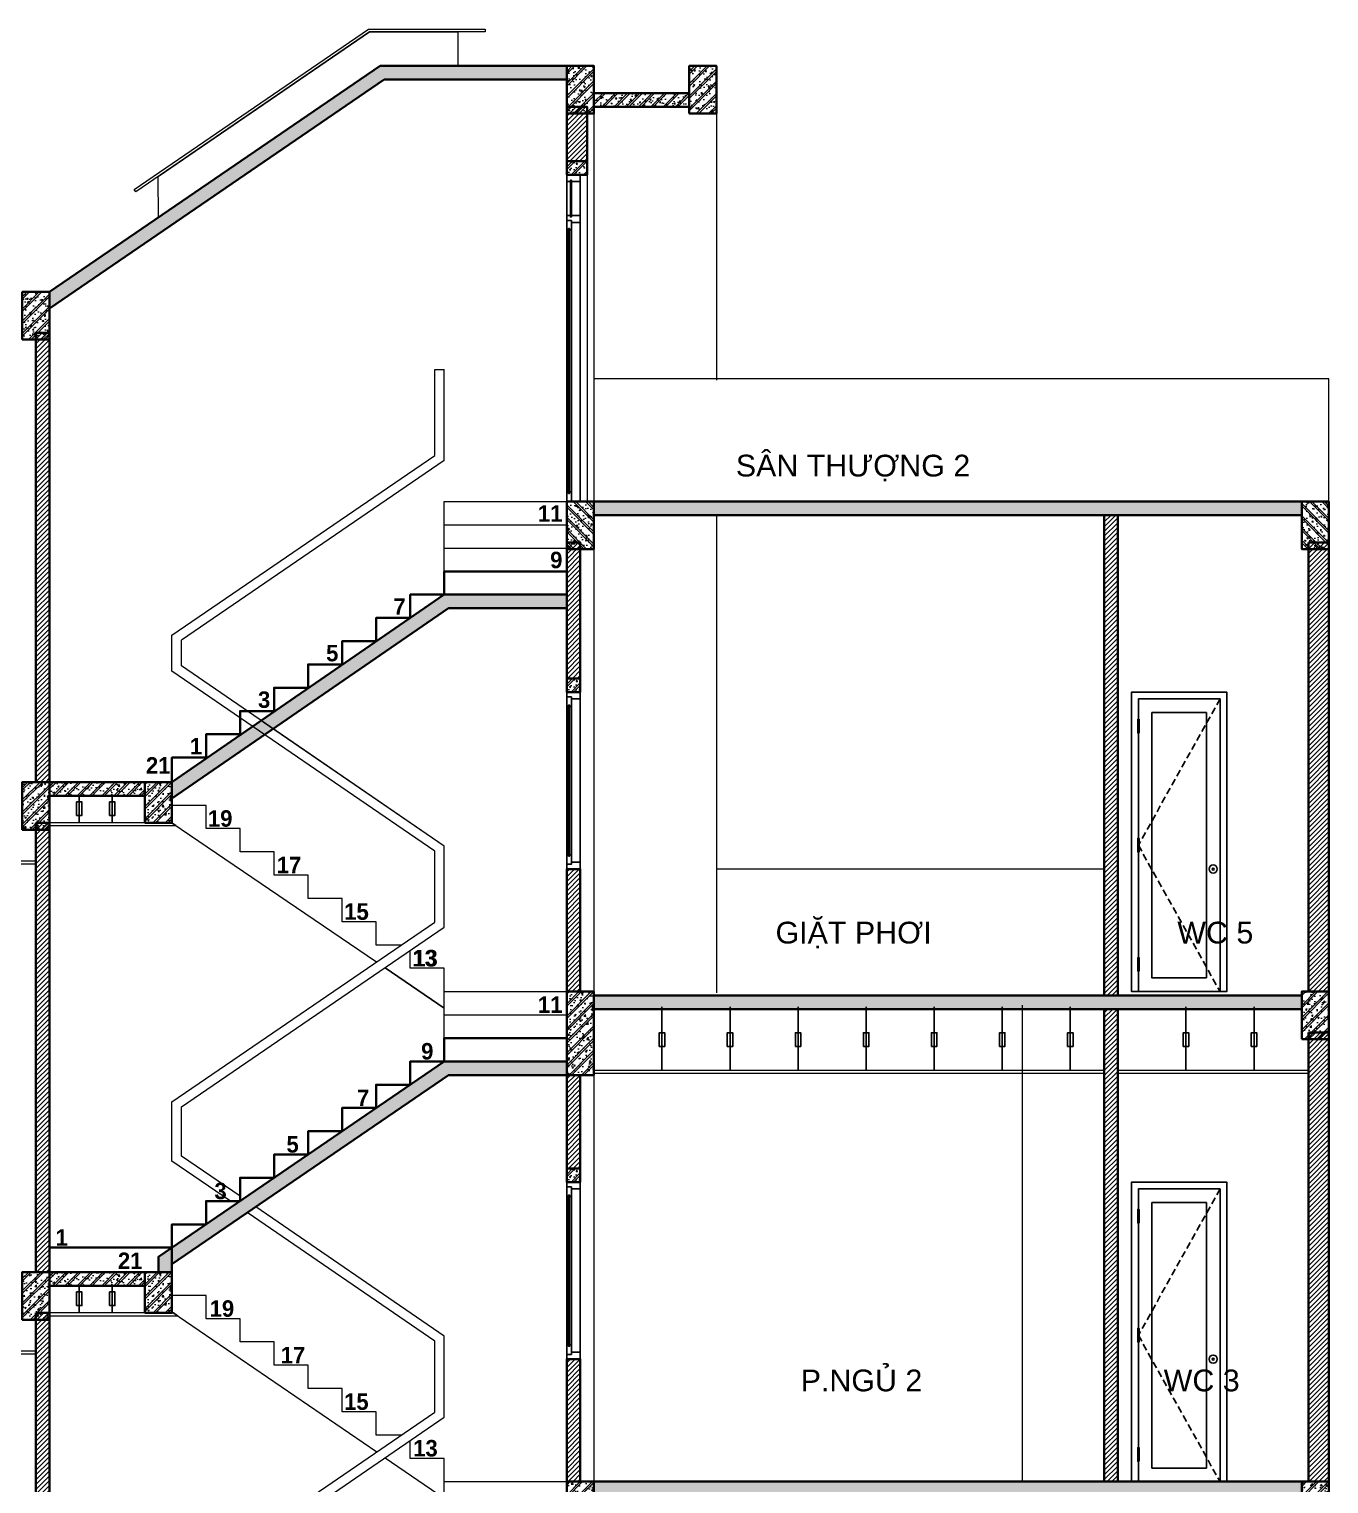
# Model space of a CAD drawing. Header units: inches. Extents: x 236662 to 497023, y -248575 to 81795.
# Drawn here: x 320266 to 329816, y -94107 to -83420 of the extents above; entities that cross this region are included whole.
import ezdxf

# ---------------------------------------------------------------- set-up
doc = ezdxf.new("R2010")
doc.units = ezdxf.units.IN
doc.header["$LTSCALE"] = 10
doc.header["$MEASUREMENT"] = 0
doc.linetypes.add('HIDDEN', pattern=[0.375, 0.25, -0.125])
for name, color, linetype in [('01. HP_TEXT', 9, 'Continuous'), ('04. HP_CUA', 153, 'Continuous'), ('07. HP_KY HIEU', 43, 'Continuous')]:
    doc.layers.add(name, color=color, linetype=linetype)
for name, color, linetype, lineweight in [('02. HP_BE TONG', 1, 'Continuous', 35), ('03. HP_TUONG', 2, 'Continuous', 35), ('06. HP_THAY 1', 134, 'Continuous', 15), ('06. HP_THAY 2', 147, 'Continuous', 13), ('09_HP_HATCH', 8, 'Continuous', 5), ('GHICHU', 7, 'Continuous', 9)]:
    doc.layers.add(name, color=color, linetype=linetype, lineweight=lineweight)
doc.styles.add('AVO', font='VNI-Avo-Bold.TTF')
doc.styles.add('TEXT (none)', font='Arial.ttf')
pattern_1 = [(45, (329815.53, -100451.71), (-17.67767, 17.67767), [])]
pattern_2 = [(50, (22897.05, 28907.555), (107.589027, -9.41282), [11.25, -123.75]), (355, (22897.05, 28907.55), (-20.8127, 112.82882), [9, -99]), (100.4514, (22906.02, 28906.77), (86.776407, 103.41593), [9.56103, -105.171317]), (46.1842, (22897.05, 28937.55), (160.08616, -24.82785), [16.875, -185.625]), (96.6356, (22910.39, 28935.49), (140.199406, 146.11768), [14.34154, -157.75695]), (351.1842, (22897.05, 28937.55), (140.19929, 146.11779), [13.5, -148.5]), (21, (22912.05, 28930.055), (89.536058, -60.392834), [11.25, -123.75]), (326, (22912.05, 28930.05), (36.4973, 108.772507), [9, -99]), (71.4514, (22919.51, 28925.02), (126.033394, 48.379575), [9.56103, -105.171317]), (37.5, (22897.05, 28907.555), (1.8239783, 49.934078), [0, -97.8, 0, -100.5, 0, -99.375]), (7.5, (22897.05, 28907.555), (39.460431, 59.161757), [0, -57.3, 0, -95.55, 0, -37.875]), (327.5, (22863.6, 28907.555), (80.0733654, -3.383231), [0, -37.5, 0, -117, 0, -155.25]), (317.5, (22848.6, 28907.555), (87.477925, 15.015747), [0, -48.75, 0, -77.7, 0, -110.25]), (45, (22897.05, 28907.555), (-45.078057, 45.078057), []), (45, (22897.05, 28925.93), (-45.078057, 45.078057), [])]

# ---------------------------------------------------------------- blocks, each defined once
blk = doc.blocks.new('ÁDASDASDWD')
at = {"layer": '09_HP_HATCH'}
h = blk.add_hatch(dxfattribs=at)
h.set_pattern_fill('CHAU-01', color=256, scale=15, pattern_type=2)
h.set_pattern_definition([(50, (-55376.965, -37444.2), (107.58903, -9.41282), [11.25, -123.75]), (355, (-55376.97, -37444.2), (-20.8127, 112.82882), [9, -99]), (100.4514, (-55368, -37444.99), (86.7764, 103.41593), [9.56103, -105.17132]), (46.1842, (-55376.97, -37414.2), (160.08616, -24.82785), [16.875, -185.625]), (96.6356, (-55363.62, -37416.27), (140.1994, 146.11768), [14.34154, -157.75695]), (351.1842, (-55376.97, -37414.2), (140.1993, 146.1178), [13.5, -148.5]), (21, (-55361.965, -37421.7), (89.53606, -60.39283), [11.25, -123.75]), (326, (-55361.97, -37421.7), (36.4973, 108.7725), [9, -99]), (71.4514, (-55354.5, -37426.73), (126.0334, 48.37957), [9.56103, -105.17132]), (37.5, (-55376.965, -37444.2), (1.823978, 49.934078), [0, -97.8, 0, -100.5, 0, -99.375]), (7.5, (-55376.965, -37444.2), (39.46043, 59.161757), [0, -57.3, 0, -95.55, 0, -37.875]), (327.5, (-55410.415, -37444.2), (80.073365, -3.38323), [0, -37.5, 0, -117, 0, -155.25]), (317.5, (-55425.415, -37444.2), (87.477925, 15.01575), [0, -48.75, 0, -77.7, 0, -110.25]), (45, (-55376.965, -37444.2), (-45.07806, 45.07806), []), (45, (-55376.965, -37425.827), (-45.07806, 45.07806), [])])
h.paths.add_polyline_path([(-100, -350), (100, -350), (100, 0), (-100, 0)])
at = {"layer": '02. HP_BE TONG'}
blk.add_lwpolyline([(-100, -350), (100, -350), (100, 0), (-100, 0)], close=True, dxfattribs=at)
blk = doc.blocks.new('*U162')
for p, q in [((0, 2100), (0, 2350)), ((100, 2100), (100, 2350)), ((0, 0), (0, 2050)), ((65, 70), (65, 1995)), ((100, 70), (100, 1995))]:
    blk.add_line(p, q)
for points in [[(100, 2400), (100, 2350), (73, 2350), (73, 2360), (65, 2360), (65, 2350), (0, 2350), (0, 2400)], [(65, 2100), (65, 2090), (73, 2090), (73, 2100), (100, 2100), (100, 2065), (65, 2065), (65, 2050), (0, 2050), (0, 2100)], [(65, 2065), (65, 1995), (78.5, 1995), (78.5, 2005), (86.5, 2005), (86.5, 1995), (100, 1995), (100, 2065)], [(78.5, 60), (78.5, 70), (65, 70), (65, 0), (100, 0), (100, 70), (86.5, 70), (86.5, 60)]]:
    blk.add_lwpolyline(points, close=True)
at = {"color": 8}
for points in [[(73, 2090), (65, 2090), (65, 2360), (73, 2360)], [(86.5, 60), (78.5, 60), (78.5, 2005), (86.5, 2005)]]:
    blk.add_lwpolyline(points, close=True, dxfattribs=at)
blk = doc.blocks.new('*U310')
at = {"ltscale": 20}
h = blk.add_hatch(dxfattribs=at)
h.set_pattern_fill('_USER', color=8, scale=34, angle=32.992, style=0, pattern_type=0)
h.set_pattern_definition([(180, (55, 2000), (2e-12, -34), [])])
h.paths.add_polyline_path([(55, 2000), (45, 2000), (45, 1900), (55, 1900)])
h = blk.add_hatch(dxfattribs=at)
h.set_pattern_fill('_USER', color=8, scale=34, angle=32.992, style=0, pattern_type=0)
h.set_pattern_definition([(180, (55, 1025), (4e-12, 34), [])])
h.paths.add_polyline_path([(55, 1025), (45, 1025), (45, 1125), (55, 1125)])
h = blk.add_hatch(dxfattribs=at)
h.set_pattern_fill('_USER', color=8, scale=34, angle=32.992, style=0, pattern_type=0)
h.set_pattern_definition([(180, (55, 150), (4e-12, 34), [])])
h.paths.add_polyline_path([(55, 150), (45, 150), (45, 250), (55, 250)])
for points in [[(50, 0), (0, 0), (0, 2200), (700, 2200), (700, 0), (650, 0)], [(50, 2000), (50, 2150), (650, 2150), (650, 0), (50, 0), (50, 150)], [(50, 1125), (50, 1900)], [(50, 250), (50, 1025)]]:
    blk.add_lwpolyline(points)
at = {"color": 8, "linetype": 'HIDDEN', "ltscale": 20}
blk.add_lwpolyline([(650, 2150), (50, 1075), (650, 0)], dxfattribs=at)
for points in [[(550, 100), (150, 100), (150, 2050), (550, 2050)], [(55, 2000), (45, 2000), (45, 1900), (55, 1900)], [(55, 1025), (45, 1025), (45, 1125), (55, 1125)], [(55, 150), (45, 150), (45, 250), (55, 250)]]:
    blk.add_lwpolyline(points, close=True)
for radius in [30, 7]:
    blk.add_circle((600, 900), radius)
blk = doc.blocks.new('*U333')
for p, q in [((0, 50), (0, 1250)), ((65, 105), (65, 1195)), ((100, 105), (100, 1195))]:
    blk.add_line(p, q)
for points in [[(65, 1250), (0, 1250), (0, 1300), (100, 1300), (100, 1265), (65, 1265)], [(65, 1265), (65, 1195), (78.5, 1195), (78.5, 1205), (86.5, 1205), (86.5, 1195), (100, 1195), (100, 1265)], [(65, 50), (0, 50), (0, 0), (100, 0), (100, 35), (65, 35)], [(78.5, 95), (78.5, 105), (65, 105), (65, 35), (100, 35), (100, 105), (86.5, 105), (86.5, 95)]]:
    blk.add_lwpolyline(points, close=True)
at = {"color": 8}
blk.add_lwpolyline([(86.5, 95), (78.5, 95), (78.5, 1205), (86.5, 1205)], close=True, dxfattribs=at)

msp = doc.modelspace()

# ---------------------------------------------------------------- hatches: boundary and pattern name
at = {"layer": '09_HP_HATCH'}
h = msp.add_hatch(dxfattribs=at)
h.set_pattern_fill('CHAU-01', color=256, scale=15, pattern_type=2)
h.set_pattern_definition([(50, (102380.04, -4455.02), (107.589027, -9.41282), [11.25, -123.75]), (355, (102380.04, -4455.02), (-20.8127, 112.82882), [9, -99]), (100.4514, (102389, -4455.81), (86.776407, 103.41593), [9.56103, -105.171317]), (46.1842, (102380.04, -4425.02), (160.08616, -24.82785), [16.875, -185.625]), (96.6356, (102393.38, -4427.1), (140.19941, 146.11768), [14.34154, -157.75695]), (351.1842, (102380.04, -4425.02), (140.19929, 146.11779), [13.5, -148.5]), (21, (102395.04, -4432.52), (89.536058, -60.392834), [11.25, -123.75]), (326, (102395.04, -4432.52), (36.4973, 108.772507), [9, -99]), (71.4514, (102402.5, -4437.56), (126.033394, 48.379575), [9.56103, -105.171317]), (37.5, (102380.04, -4455.024), (1.823978, 49.934078), [0, -97.8, 0, -100.5, 0, -99.375]), (7.5, (102380.04, -4455.024), (39.460431, 59.161757), [0, -57.3, 0, -95.55, 0, -37.875]), (327.5, (102346.59, -4455.024), (80.0733654, -3.383231), [0, -37.5, 0, -117, 0, -155.25]), (317.5, (102331.59, -4455.024), (87.477925, 15.015747), [0, -48.75, 0, -77.7, 0, -110.25]), (45, (102380.04, -4455.024), (-45.078057, 45.078057), []), (45, (102380.04, -4436.65), (-45.078057, 45.078057), [])])
h.paths.add_polyline_path([(320415.5, -85472.9), (322874.8, -83790.7), (324215.5, -83790.7), (324215.5, -83690.7), (322843.9, -83690.7), (320415.5, -85351.7)])
h = msp.add_hatch(dxfattribs=at)
h.set_pattern_fill('CHAU-01', color=256, scale=15, pattern_type=2)
h.set_pattern_definition([(50, (187229.05, -162831.76), (107.589027, -9.41282), [11.25, -123.75]), (355, (187229.05, -162831.76), (-20.8127, 112.82882), [9, -99]), (100.4514, (187238.01, -162832.54), (86.77641, 103.41593), [9.56103, -105.17132]), (46.1842, (187229.05, -162801.76), (160.08616, -24.82785), [16.875, -185.625]), (96.6356, (187242.39, -162803.83), (140.1994, 146.11768), [14.34154, -157.75695]), (351.1842, (187229.05, -162801.76), (140.1993, 146.11779), [13.5, -148.5]), (21, (187244.05, -162809.26), (89.53606, -60.392834), [11.25, -123.75]), (326, (187244.05, -162809.26), (36.4973, 108.77251), [9, -99]), (71.4514, (187251.51, -162814.29), (126.033394, 48.379575), [9.56103, -105.17132]), (37.5, (187229.047, -162831.76), (1.823978, 49.934078), [0, -97.8, 0, -100.5, 0, -99.375]), (7.5, (187229.05, -162831.76), (39.46043, 59.161757), [0, -57.3, 0, -95.55, 0, -37.875]), (327.5, (187195.597, -162831.76), (80.073365, -3.383231), [0, -37.5, 0, -117, 0, -155.25]), (317.5, (187180.6, -162831.76), (87.477925, 15.015747), [0, -48.75, 0, -77.7, 0, -110.25]), (45, (187229.05, -162831.76), (-45.078057, 45.078057), []), (45, (187229.05, -162813.385), (-45.078057, 45.078057), [])])
h.paths.add_polyline_path([(324415.5, -83890.7), (324415.5, -83990.7), (325115.5, -83990.7), (325115.5, -83890.7)])
h = msp.add_hatch(dxfattribs=at)
h.set_pattern_fill('ANSI31', color=8, scale=200)
h.set_pattern_definition(pattern_1)
h.paths.add_polyline_path([(324365.5, -83990.7), (324215.5, -83990.7), (324215.5, -84390.7), (324365.5, -84390.7)])
h = msp.add_hatch(dxfattribs=at)
h.set_pattern_fill('CHAU-01', color=256, scale=15, pattern_type=2)
h.set_pattern_definition([(50, (216409.81, -167554.58), (107.58903, -9.41282), [11.25, -123.75]), (355, (216409.81, -167554.58), (-20.8127, 112.82882), [9, -99]), (100.4514, (216418.77, -167555.37), (86.77641, 103.41593), [9.56103, -105.17132]), (46.1842, (216409.81, -167524.58), (160.08616, -24.82785), [16.875, -185.625]), (96.6356, (216423.15, -167526.65), (140.1994, 146.11768), [14.34154, -157.75695]), (351.1842, (216409.81, -167524.58), (140.1993, 146.1178), [13.5, -148.5]), (21, (216424.81, -167532.08), (89.53606, -60.392834), [11.25, -123.75]), (326, (216424.81, -167532.08), (36.4973, 108.77251), [9, -99]), (71.4514, (216432.27, -167537.12), (126.033394, 48.379575), [9.56103, -105.17132]), (37.5, (216409.81, -167554.584), (1.823978, 49.934078), [0, -97.8, 0, -100.5, 0, -99.375]), (7.5, (216409.81, -167554.584), (39.46043, 59.161757), [0, -57.3, 0, -95.55, 0, -37.875]), (327.5, (216376.36, -167554.584), (80.073365, -3.383231), [0, -37.5, 0, -117, 0, -155.25]), (317.5, (216361.36, -167554.584), (87.477925, 15.015747), [0, -48.75, 0, -77.7, 0, -110.25]), (45, (216409.81, -167554.584), (-45.078057, 45.078057), []), (45, (216409.81, -167536.21), (-45.078057, 45.078057), [])])
h.paths.add_polyline_path([(324365.5, -84390.7), (324365.5, -84490.7), (324215.5, -84490.7), (324215.5, -84390.7)])
h = msp.add_hatch(dxfattribs=at)
h.set_pattern_fill('ANSI31', color=8, scale=200)
h.set_pattern_definition(pattern_1)
h.paths.add_polyline_path([(318915.5, -85451.7), (318815.5, -85451.7), (318815.5, -88951.7), (318915.5, -88951.7)])
h.paths.add_polyline_path([(320415.5, -85651.7), (320315.5, -85651.7), (320315.5, -88951.7), (320415.5, -88951.7)])
h = msp.add_hatch(dxfattribs=at)
h.set_pattern_fill('ANSI31', color=8, scale=200)
h.set_pattern_definition(pattern_1)
h.paths.add_polyline_path([(324315.5, -87190.7), (324215.5, -87190.7), (324215.5, -88190.7), (324315.5, -88190.7)])
h.paths.add_polyline_path([(324315.5, -89590.7), (324215.5, -89590.7), (324215.5, -90490.7), (324315.5, -90490.7)])
h.paths.add_polyline_path([(328265.5, -86990.7), (328165.5, -86990.7), (328165.5, -90520.7), (328265.5, -90520.7)])
h.paths.add_polyline_path([(329815.5, -87190.7), (329665.5, -87190.7), (329665.5, -90490.7), (329815.5, -90490.7)])
h = msp.add_hatch(dxfattribs=at)
h.set_pattern_fill('CHAU-01', color=256, scale=15, pattern_type=2)
h.set_pattern_definition([(50, (191529.05, -165831.76), (107.589027, -9.41282), [11.25, -123.75]), (355, (191529.05, -165831.76), (-20.8127, 112.82882), [9, -99]), (100.4514, (191538.01, -165832.54), (86.77641, 103.41593), [9.56103, -105.17132]), (46.1842, (191529.05, -165801.76), (160.08616, -24.82785), [16.875, -185.625]), (96.6356, (191542.39, -165803.83), (140.1994, 146.11768), [14.34154, -157.75695]), (351.1842, (191529.05, -165801.76), (140.1993, 146.11779), [13.5, -148.5]), (21, (191544.05, -165809.26), (89.53606, -60.392834), [11.25, -123.75]), (326, (191544.05, -165809.26), (36.4973, 108.77251), [9, -99]), (71.4514, (191551.51, -165814.29), (126.033394, 48.379575), [9.56103, -105.17132]), (37.5, (191529.047, -165831.76), (1.823978, 49.934078), [0, -97.8, 0, -100.5, 0, -99.375]), (7.5, (191529.05, -165831.76), (39.46043, 59.161757), [0, -57.3, 0, -95.55, 0, -37.875]), (327.5, (191495.597, -165831.76), (80.073365, -3.383231), [0, -37.5, 0, -117, 0, -155.25]), (317.5, (191480.6, -165831.76), (87.477925, 15.015747), [0, -48.75, 0, -77.7, 0, -110.25]), (45, (191529.05, -165831.76), (-45.078057, 45.078057), []), (45, (191529.05, -165813.385), (-45.078057, 45.078057), [])])
h.paths.add_polyline_path([(324415.5, -86890.7), (324415.5, -86990.7), (329615.5, -86990.7), (329615.5, -86890.7)])
h = msp.add_hatch(dxfattribs=at)
h.set_pattern_fill('CHAU-01', color=256, scale=15, pattern_type=2)
h.set_pattern_definition(pattern_2)
h.paths.add_polyline_path([(324215.5, -87574.7), (324215.5, -87674.7), (323346.6, -87674.7), (321315.5, -89073.1), (321315.5, -88951.7), (323315.5, -87574.7)])
h = msp.add_hatch(dxfattribs=at)
h.set_pattern_fill('CHAU-01', color=256, scale=15, pattern_type=2)
h.set_pattern_definition([(50, (216409.81, -171354.58), (107.58903, -9.41282), [11.25, -123.75]), (355, (216409.81, -171354.58), (-20.8127, 112.82882), [9, -99]), (100.4514, (216418.77, -171355.37), (86.77641, 103.41593), [9.56103, -105.17132]), (46.1842, (216409.81, -171324.58), (160.08616, -24.82785), [16.875, -185.625]), (96.6356, (216423.15, -171326.65), (140.1994, 146.11768), [14.34154, -157.75695]), (351.1842, (216409.81, -171324.58), (140.1993, 146.1178), [13.5, -148.5]), (21, (216424.81, -171332.08), (89.53606, -60.392834), [11.25, -123.75]), (326, (216424.81, -171332.08), (36.4973, 108.77251), [9, -99]), (71.4514, (216432.27, -171337.12), (126.033394, 48.379575), [9.56103, -105.17132]), (37.5, (216409.81, -171354.584), (1.823978, 49.934078), [0, -97.8, 0, -100.5, 0, -99.375]), (7.5, (216409.81, -171354.584), (39.46043, 59.161757), [0, -57.3, 0, -95.55, 0, -37.875]), (327.5, (216376.36, -171354.584), (80.073365, -3.383231), [0, -37.5, 0, -117, 0, -155.25]), (317.5, (216361.36, -171354.584), (87.477925, 15.015747), [0, -48.75, 0, -77.7, 0, -110.25]), (45, (216409.81, -171354.584), (-45.078057, 45.078057), []), (45, (216409.81, -171336.21), (-45.078057, 45.078057), [])])
h.paths.add_polyline_path([(324315.5, -88190.7), (324315.5, -88290.7), (324215.5, -88290.7), (324215.5, -88190.7)])
h = msp.add_hatch(dxfattribs=at)
h.set_pattern_fill('CHAU-01', color=256, scale=15, pattern_type=2)
h.set_pattern_definition([(50, (180129.05, -167892.76), (107.589027, -9.41282), [11.25, -123.75]), (355, (180129.05, -167892.76), (-20.8127, 112.82882), [9, -99]), (100.4514, (180138.01, -167893.54), (86.77641, 103.41593), [9.56103, -105.17132]), (46.1842, (180129.05, -167862.76), (160.08616, -24.82785), [16.875, -185.625]), (96.6356, (180142.39, -167864.83), (140.1994, 146.11768), [14.34154, -157.75695]), (351.1842, (180129.05, -167862.76), (140.1993, 146.11779), [13.5, -148.5]), (21, (180144.05, -167870.26), (89.53606, -60.392834), [11.25, -123.75]), (326, (180144.05, -167870.26), (36.4973, 108.77251), [9, -99]), (71.4514, (180151.51, -167875.29), (126.033394, 48.379575), [9.56103, -105.17132]), (37.5, (180129.047, -167892.76), (1.823978, 49.934078), [0, -97.8, 0, -100.5, 0, -99.375]), (7.5, (180129.05, -167892.76), (39.46043, 59.161757), [0, -57.3, 0, -95.55, 0, -37.875]), (327.5, (180095.597, -167892.76), (80.073365, -3.383231), [0, -37.5, 0, -117, 0, -155.25]), (317.5, (180080.6, -167892.76), (87.477925, 15.015747), [0, -48.75, 0, -77.7, 0, -110.25]), (45, (180129.05, -167892.76), (-45.078057, 45.078057), []), (45, (180129.05, -167874.385), (-45.078057, 45.078057), [])])
h.paths.add_polyline_path([(320415.5, -88951.7), (320415.5, -89051.7), (321115.5, -89051.7), (321115.5, -88951.7)])
h = msp.add_hatch(dxfattribs=at)
h.set_pattern_fill('CHAU-01', color=256, scale=15, pattern_type=2)
h.set_pattern_definition([(50, (265838.565, -126395.91), (107.58903, -9.41282), [11.25, -123.75]), (355, (265838.57, -126395.91), (-20.8127, 112.82882), [9, -99]), (100.4514, (265847.53, -126396.7), (86.7764, 103.41593), [9.56103, -105.17132]), (46.1842, (265838.57, -126365.91), (160.08616, -24.82785), [16.875, -185.625]), (96.6356, (265851.9, -126367.98), (140.1994, 146.11768), [14.34154, -157.75695]), (351.1842, (265838.57, -126365.91), (140.1993, 146.1178), [13.5, -148.5]), (21, (265853.565, -126373.41), (89.53606, -60.39283), [11.25, -123.75]), (326, (265853.57, -126373.41), (36.4973, 108.7725), [9, -99]), (71.4514, (265861.03, -126378.45), (126.0334, 48.37957), [9.56103, -105.17132]), (37.5, (265838.565, -126395.912), (1.823978, 49.934078), [0, -97.8, 0, -100.5, 0, -99.375]), (7.5, (265838.565, -126395.91), (39.46043, 59.161757), [0, -57.3, 0, -95.55, 0, -37.875]), (327.5, (265805.115, -126395.912), (80.073365, -3.38323), [0, -37.5, 0, -117, 0, -155.25]), (317.5, (265790.115, -126395.91), (87.477925, 15.01575), [0, -48.75, 0, -77.7, 0, -110.25]), (45, (265838.565, -126395.91), (-45.07806, 45.07806), []), (45, (265838.565, -126377.54), (-45.07806, 45.07806), [])])
h.paths.add_polyline_path([(321115.5, -89251.9), (321315.5, -89251.9), (321315.5, -88951.7), (321115.5, -88951.7)])
h = msp.add_hatch(dxfattribs=at)
h.set_pattern_fill('ANSI31', color=8, scale=200)
h.set_pattern_definition(pattern_1)
h.paths.add_polyline_path([(318915.5, -89051.7), (318815.5, -89051.7), (318815.5, -92551.7), (318915.5, -92551.7)])
h.paths.add_polyline_path([(320415.5, -89251.7), (320315.5, -89251.7), (320315.5, -92551.7), (320415.5, -92551.7)])
h.paths.add_polyline_path([(318915.5, -92651.7), (318815.5, -92651.7), (318815.5, -96151.7), (318915.5, -96151.7)])
h.paths.add_polyline_path([(320415.5, -92851.7), (320315.5, -92851.7), (320315.5, -96151.7), (320415.5, -96151.7)])
h = msp.add_hatch(dxfattribs=at)
h.set_pattern_fill('CHAU-01', color=256, scale=15, pattern_type=2)
h.set_pattern_definition([(50, (268938.565, -127934.91), (107.58903, -9.41282), [11.25, -123.75]), (355, (268938.57, -127934.91), (-20.8127, 112.82882), [9, -99]), (100.4514, (268947.53, -127935.7), (86.7764, 103.41593), [9.56103, -105.17132]), (46.1842, (268938.57, -127904.91), (160.08616, -24.82785), [16.875, -185.625]), (96.6356, (268951.9, -127906.98), (140.1994, 146.11768), [14.34154, -157.75695]), (351.1842, (268938.57, -127904.91), (140.1993, 146.1178), [13.5, -148.5]), (21, (268953.565, -127912.41), (89.53606, -60.39283), [11.25, -123.75]), (326, (268953.57, -127912.41), (36.4973, 108.7725), [9, -99]), (71.4514, (268961.03, -127917.45), (126.0334, 48.37957), [9.56103, -105.17132]), (37.5, (268938.565, -127934.912), (1.823978, 49.934078), [0, -97.8, 0, -100.5, 0, -99.375]), (7.5, (268938.565, -127934.91), (39.46043, 59.161757), [0, -57.3, 0, -95.55, 0, -37.875]), (327.5, (268905.115, -127934.912), (80.073365, -3.38323), [0, -37.5, 0, -117, 0, -155.25]), (317.5, (268890.115, -127934.91), (87.477925, 15.01575), [0, -48.75, 0, -77.7, 0, -110.25]), (45, (268938.565, -127934.91), (-45.07806, 45.07806), []), (45, (268938.565, -127916.54), (-45.07806, 45.07806), [])])
h.paths.add_polyline_path([(324215.5, -91103.7), (324415.5, -91103.7), (324415.5, -90490.7), (324215.5, -90490.7)])
h = msp.add_hatch(dxfattribs=at)
h.set_pattern_fill('ANSI31', color=8, scale=200)
h.set_pattern_definition(pattern_1)
h.paths.add_polyline_path([(324315.5, -91103.7), (324215.5, -91103.7), (324215.5, -91790.7), (324315.5, -91790.7)])
h.paths.add_polyline_path([(324315.5, -93190.7), (324215.5, -93190.7), (324215.5, -94090.7), (324315.5, -94090.7)])
h.paths.add_polyline_path([(328265.5, -90620.7), (328165.5, -90620.7), (328165.5, -94090.7), (328265.5, -94090.7)])
h.paths.add_polyline_path([(329815.5, -90790.7), (329665.5, -90790.7), (329665.5, -94090.7), (329815.5, -94090.7)])
h = msp.add_hatch(dxfattribs=at)
h.set_pattern_fill('CHAU-01', color=256, scale=15, pattern_type=2)
h.set_pattern_definition([(50, (187229.05, -169461.76), (107.589027, -9.41282), [11.25, -123.75]), (355, (187229.05, -169461.76), (-20.8127, 112.82882), [9, -99]), (100.4514, (187238.01, -169462.54), (86.77641, 103.41593), [9.56103, -105.17132]), (46.1842, (187229.05, -169431.76), (160.08616, -24.82785), [16.875, -185.625]), (96.6356, (187242.39, -169433.83), (140.1994, 146.11768), [14.34154, -157.75695]), (351.1842, (187229.05, -169431.76), (140.1993, 146.11779), [13.5, -148.5]), (21, (187244.05, -169439.26), (89.53606, -60.392834), [11.25, -123.75]), (326, (187244.05, -169439.26), (36.4973, 108.77251), [9, -99]), (71.4514, (187251.51, -169444.29), (126.033394, 48.379575), [9.56103, -105.17132]), (37.5, (187229.047, -169461.76), (1.823978, 49.934078), [0, -97.8, 0, -100.5, 0, -99.375]), (7.5, (187229.05, -169461.76), (39.46043, 59.161757), [0, -57.3, 0, -95.55, 0, -37.875]), (327.5, (187195.597, -169461.76), (80.073365, -3.383231), [0, -37.5, 0, -117, 0, -155.25]), (317.5, (187180.6, -169461.76), (87.477925, 15.015747), [0, -48.75, 0, -77.7, 0, -110.25]), (45, (187229.05, -169461.76), (-45.078057, 45.078057), []), (45, (187229.05, -169443.385), (-45.078057, 45.078057), [])])
h.paths.add_polyline_path([(324415.5, -90520.7), (324415.5, -90620.7), (329615.5, -90620.7), (329615.5, -90520.7)])
h = msp.add_hatch(dxfattribs=at)
h.set_pattern_fill('CHAU-01', color=256, scale=15, pattern_type=2)
h.set_pattern_definition(pattern_2)
h.paths.add_polyline_path([(321215.5, -92551.7), (321315.5, -92551.7), (321315.5, -92492.9), (323346.5, -91103.7), (324215.5, -91103.7), (324215.5, -91003.7), (323315.5, -91003.7), (321215.5, -92440.1)])
h = msp.add_hatch(dxfattribs=at)
h.set_pattern_fill('CHAU-01', color=256, scale=15, pattern_type=2)
h.set_pattern_definition([(50, (216409.81, -174954.58), (107.58903, -9.41282), [11.25, -123.75]), (355, (216409.81, -174954.58), (-20.8127, 112.82882), [9, -99]), (100.4514, (216418.77, -174955.37), (86.77641, 103.41593), [9.56103, -105.17132]), (46.1842, (216409.81, -174924.58), (160.08616, -24.82785), [16.875, -185.625]), (96.6356, (216423.15, -174926.65), (140.1994, 146.11768), [14.34154, -157.75695]), (351.1842, (216409.81, -174924.58), (140.1993, 146.1178), [13.5, -148.5]), (21, (216424.81, -174932.08), (89.53606, -60.392834), [11.25, -123.75]), (326, (216424.81, -174932.08), (36.4973, 108.77251), [9, -99]), (71.4514, (216432.27, -174937.12), (126.033394, 48.379575), [9.56103, -105.17132]), (37.5, (216409.81, -174954.584), (1.823978, 49.934078), [0, -97.8, 0, -100.5, 0, -99.375]), (7.5, (216409.81, -174954.584), (39.46043, 59.161757), [0, -57.3, 0, -95.55, 0, -37.875]), (327.5, (216376.36, -174954.584), (80.073365, -3.383231), [0, -37.5, 0, -117, 0, -155.25]), (317.5, (216361.36, -174954.584), (87.477925, 15.015747), [0, -48.75, 0, -77.7, 0, -110.25]), (45, (216409.81, -174954.584), (-45.078057, 45.078057), []), (45, (216409.81, -174936.21), (-45.078057, 45.078057), [])])
h.paths.add_polyline_path([(324315.5, -91790.7), (324315.5, -91890.7), (324215.5, -91890.7), (324215.5, -91790.7)])
h = msp.add_hatch(dxfattribs=at)
h.set_pattern_fill('CHAU-01', color=256, scale=15, pattern_type=2)
h.set_pattern_definition([(50, (180129.05, -171492.76), (107.589027, -9.41282), [11.25, -123.75]), (355, (180129.05, -171492.76), (-20.8127, 112.82882), [9, -99]), (100.4514, (180138.01, -171493.54), (86.77641, 103.41593), [9.56103, -105.17132]), (46.1842, (180129.05, -171462.76), (160.08616, -24.82785), [16.875, -185.625]), (96.6356, (180142.39, -171464.83), (140.1994, 146.11768), [14.34154, -157.75695]), (351.1842, (180129.05, -171462.76), (140.1993, 146.11779), [13.5, -148.5]), (21, (180144.05, -171470.26), (89.53606, -60.392834), [11.25, -123.75]), (326, (180144.05, -171470.26), (36.4973, 108.77251), [9, -99]), (71.4514, (180151.51, -171475.29), (126.033394, 48.379575), [9.56103, -105.17132]), (37.5, (180129.047, -171492.76), (1.823978, 49.934078), [0, -97.8, 0, -100.5, 0, -99.375]), (7.5, (180129.05, -171492.76), (39.46043, 59.161757), [0, -57.3, 0, -95.55, 0, -37.875]), (327.5, (180095.597, -171492.76), (80.073365, -3.383231), [0, -37.5, 0, -117, 0, -155.25]), (317.5, (180080.6, -171492.76), (87.477925, 15.015747), [0, -48.75, 0, -77.7, 0, -110.25]), (45, (180129.05, -171492.76), (-45.078057, 45.078057), []), (45, (180129.05, -171474.385), (-45.078057, 45.078057), [])])
h.paths.add_polyline_path([(320415.5, -92551.7), (320415.5, -92651.7), (321115.5, -92651.7), (321115.5, -92551.7)])
h = msp.add_hatch(dxfattribs=at)
h.set_pattern_fill('CHAU-01', color=256, scale=15, pattern_type=2)
h.set_pattern_definition([(50, (265838.565, -129995.91), (107.58903, -9.41282), [11.25, -123.75]), (355, (265838.57, -129995.91), (-20.8127, 112.82882), [9, -99]), (100.4514, (265847.53, -129996.7), (86.7764, 103.41593), [9.56103, -105.17132]), (46.1842, (265838.57, -129965.91), (160.08616, -24.82785), [16.875, -185.625]), (96.6356, (265851.9, -129967.98), (140.1994, 146.11768), [14.34154, -157.75695]), (351.1842, (265838.57, -129965.91), (140.1993, 146.1178), [13.5, -148.5]), (21, (265853.565, -129973.41), (89.53606, -60.39283), [11.25, -123.75]), (326, (265853.57, -129973.41), (36.4973, 108.7725), [9, -99]), (71.4514, (265861.03, -129978.45), (126.0334, 48.37957), [9.56103, -105.17132]), (37.5, (265838.565, -129995.912), (1.823978, 49.934078), [0, -97.8, 0, -100.5, 0, -99.375]), (7.5, (265838.565, -129995.91), (39.46043, 59.161757), [0, -57.3, 0, -95.55, 0, -37.875]), (327.5, (265805.115, -129995.912), (80.073365, -3.38323), [0, -37.5, 0, -117, 0, -155.25]), (317.5, (265790.115, -129995.91), (87.477925, 15.01575), [0, -48.75, 0, -77.7, 0, -110.25]), (45, (265838.565, -129995.91), (-45.07806, 45.07806), []), (45, (265838.565, -129977.54), (-45.07806, 45.07806), [])])
h.paths.add_polyline_path([(321115.5, -92851.7), (321315.5, -92851.7), (321315.5, -92551.7), (321115.5, -92551.7)])
h = msp.add_hatch(dxfattribs=at)
h.set_pattern_fill('CHAU-01', color=256, scale=15, pattern_type=2)
h.set_pattern_definition([(50, (187229.05, -173031.76), (107.589027, -9.41282), [11.25, -123.75]), (355, (187229.05, -173031.76), (-20.8127, 112.82882), [9, -99]), (100.4514, (187238.01, -173032.54), (86.77641, 103.41593), [9.56103, -105.17132]), (46.1842, (187229.05, -173001.76), (160.08616, -24.82785), [16.875, -185.625]), (96.6356, (187242.39, -173003.83), (140.1994, 146.11768), [14.34154, -157.75695]), (351.1842, (187229.05, -173001.76), (140.1993, 146.11779), [13.5, -148.5]), (21, (187244.05, -173009.26), (89.53606, -60.392834), [11.25, -123.75]), (326, (187244.05, -173009.26), (36.4973, 108.77251), [9, -99]), (71.4514, (187251.51, -173014.29), (126.033394, 48.379575), [9.56103, -105.17132]), (37.5, (187229.047, -173031.76), (1.823978, 49.934078), [0, -97.8, 0, -100.5, 0, -99.375]), (7.5, (187229.05, -173031.76), (39.46043, 59.161757), [0, -57.3, 0, -95.55, 0, -37.875]), (327.5, (187195.597, -173031.76), (80.073365, -3.383231), [0, -37.5, 0, -117, 0, -155.25]), (317.5, (187180.6, -173031.76), (87.477925, 15.015747), [0, -48.75, 0, -77.7, 0, -110.25]), (45, (187229.05, -173031.76), (-45.078057, 45.078057), []), (45, (187229.05, -173013.385), (-45.078057, 45.078057), [])])
h.paths.add_polyline_path([(324415.5, -94090.7), (324415.5, -94190.7), (329615.5, -94190.7), (329615.5, -94090.7)])

# ---------------------------------------------------------------- linework, layer by layer
at = {"layer": '02. HP_BE TONG'}
for points in [[(320415.5, -85472.9), (322874.8, -83790.7), (324215.5, -83790.7), (324215.5, -83690.7), (322843.9, -83690.7), (320415.5, -85351.7)], [(324415.5, -83890.7), (324415.5, -83990.7), (325115.5, -83990.7), (325115.5, -83890.7)], [(324365.5, -84390.7), (324365.5, -84490.7), (324215.5, -84490.7), (324215.5, -84390.7)], [(324415.5, -86890.7), (324415.5, -86990.7), (329615.5, -86990.7), (329615.5, -86890.7)], [(324215.5, -87574.7), (324215.5, -87674.7), (323346.6, -87674.7), (321315.5, -89073.1), (321315.5, -88951.7), (323315.5, -87574.7)], [(324315.5, -88190.7), (324315.5, -88290.7), (324215.5, -88290.7), (324215.5, -88190.7)], [(320415.5, -88951.7), (320415.5, -89051.7), (321115.5, -89051.7), (321115.5, -88951.7)], [(321115.5, -89251.9), (321315.5, -89251.9), (321315.5, -88951.7), (321115.5, -88951.7)], [(324215.5, -91103.7), (324415.5, -91103.7), (324415.5, -90490.7), (324215.5, -90490.7)], [(324415.5, -90520.7), (324415.5, -90620.7), (329615.5, -90620.7), (329615.5, -90520.7)], [(324315.5, -91790.7), (324315.5, -91890.7), (324215.5, -91890.7), (324215.5, -91790.7)], [(320415.5, -92551.7), (320415.5, -92651.7), (321115.5, -92651.7), (321115.5, -92551.7)], [(321115.5, -92851.7), (321315.5, -92851.7), (321315.5, -92551.7), (321115.5, -92551.7)], [(324415.5, -94090.7), (324415.5, -94190.7), (329615.5, -94190.7), (329615.5, -94090.7)]]:
    msp.add_lwpolyline(points, close=True, dxfattribs=at)
msp.add_lwpolyline([(321215.5, -92551.7), (321315.5, -92551.7), (321315.5, -92492.9), (323346.5, -91103.7), (324215.5, -91103.7), (324215.5, -91003.7), (323315.5, -91003.7), (321215.5, -92440.1), (321215.5, -92551.7)], dxfattribs=at)
at = {"layer": '03. HP_TUONG'}
for points in [[(324215.5, -84390.7), (324365.5, -84390.7), (324365.5, -83990.7), (324215.5, -83990.7)], [(320315.5, -85651.7), (320415.5, -85651.7), (320415.5, -88951.7), (320315.5, -88951.7)], [(328165.5, -86990.7), (328265.5, -86990.7), (328265.5, -90520.7), (328165.5, -90520.7)], [(324215.5, -88190.7), (324315.5, -88190.7), (324315.5, -87190.7), (324215.5, -87190.7)], [(329665.5, -87190.7), (329815.5, -87190.7), (329815.5, -90490.7), (329665.5, -90490.7)], [(324215.5, -87574.7), (323315.5, -87574.7), (323315.5, -87403.7), (324215.5, -87403.7)], [(320315.5, -89251.7), (320415.5, -89251.7), (320415.5, -92551.7), (320315.5, -92551.7)], [(324215.5, -90490.7), (324315.5, -90490.7), (324315.5, -89590.7), (324215.5, -89590.7)], [(328165.5, -90620.7), (328265.5, -90620.7), (328265.5, -94090.7), (328165.5, -94090.7)], [(323315.5, -90832.7), (324215.5, -90832.7), (324215.5, -91003.7), (323315.5, -91003.7)], [(329665.5, -90790.7), (329815.5, -90790.7), (329815.5, -94090.7), (329665.5, -94090.7)], [(324215.5, -91790.7), (324315.5, -91790.7), (324315.5, -91103.7), (324215.5, -91103.7)], [(320415.5, -92551.7), (321315.5, -92551.7), (321315.5, -92371.7), (320415.5, -92371.7)], [(320315.5, -92851.7), (320415.5, -92851.7), (320415.5, -96151.7), (320315.5, -96151.7)], [(324215.5, -94090.7), (324315.5, -94090.7), (324315.5, -93190.7), (324215.5, -93190.7)]]:
    msp.add_lwpolyline(points, close=True, dxfattribs=at)
for points in [[(321315.5, -88951.7), (321315.5, -88771.7), (321565.5, -88771.7), (321565.5, -88600.7), (321815.5, -88600.7), (321815.5, -88429.7), (322065.5, -88429.7), (322065.5, -88258.7), (322315.5, -88258.7), (322315.5, -88087.7), (322565.5, -88087.7), (322565.5, -87916.7), (322815.5, -87916.7), (322815.5, -87745.7), (323065.5, -87745.7), (323065.5, -87574.7), (323315.5, -87574.7)], [(321315.5, -92371.7), (321315.5, -92200.7), (321565.5, -92200.7), (321565.5, -92029.7), (321815.5, -92029.7), (321815.5, -91858.7), (322065.5, -91858.7), (322065.5, -91687.7), (322315.5, -91687.7), (322315.5, -91516.7), (322565.5, -91516.7), (322565.5, -91345.7), (322815.5, -91345.7), (322815.5, -91174.7), (323065.5, -91174.7), (323065.5, -91003.7), (323315.5, -91003.7)]]:
    msp.add_lwpolyline(points, dxfattribs=at)
at = {"layer": '06. HP_THAY 1'}
for p, q in [((321213.9, -84502.7), (322765.8, -83440.4)), ((322765.8, -83440.4), (323415.5, -83440.4)), ((323415.5, -83440.4), (323415.5, -83690.7)), ((324415.5, -83990.7), (324415.5, -86890.7)), ((325315.5, -83990.7), (325315.5, -85999.7)), ((321215.3, -84804.7), (321213.9, -84502.7)), ((324365.5, -84490.7), (324365.5, -86890.7)), ((323245.5, -86552.3), (323245.5, -85920.7)), ((323245.5, -85920.7), (323315.5, -85920.7)), ((321315.5, -87872.4), (323245.5, -86552.3)), ((323315.5, -86589.2), (321385.5, -87909.3)), ((325315.5, -86990.7), (325315.5, -90499.7)), ((324415.5, -87190.7), (324415.5, -90490.7)), ((321315.5, -88135.9), (321315.5, -87872.4)), ((321385.5, -88099), (321385.5, -87909.3)), ((323245.5, -89458.3), (321315.5, -88135.9)), ((323315.5, -89421.4), (321385.5, -88099)), ((323315.5, -89421.4), (321986.3, -88510.6)), ((323315.5, -90018.2), (323315.5, -89421.4)), ((323245.5, -89981.3), (323245.5, -89458.3)), ((321315.5, -91301.4), (323245.5, -89981.3)), ((321385.5, -91338.3), (323315.5, -90018.2)), ((321385.5, -91338.3), (323315.5, -90018.2)), ((323315.5, -90611.9), (322881.1, -90315.3)), ((327565.5, -94090.7), (327565.5, -90590.7)), ((324415.5, -91090.7), (324415.5, -94090.7)), ((321315.5, -91735.9), (321315.5, -91301.4)), ((321385.5, -91699), (321385.5, -91338.3)), ((321744.3, -92029.7), (321315.5, -91735.9)), ((321815.5, -91993.6), (321385.5, -91699)), ((323245.5, -93058.3), (321868.4, -92114.7)), ((323315.5, -93021.4), (321930.4, -92072.3)), ((323245.5, -93581.3), (323245.5, -93058.3)), ((323315.5, -93618.2), (323315.5, -93021.4)), ((321315.5, -94901.4), (323245.5, -93581.3)), ((321385.5, -94938.3), (323315.5, -93618.2))]:
    msp.add_line(p, q, dxfattribs=at)
for points in [[(329815.5, -86890.7), (329815.5, -85990.7), (324415.5, -85990.7)], [(323315.5, -87061.7), (323315.5, -86890.7), (324215.5, -86890.7)], [(323315.5, -87232.7), (323315.5, -87061.7), (324215.5, -87061.7)], [(323315.5, -87403.7), (323315.5, -87232.7), (324215.5, -87232.7)], [(323315.5, -87574.7), (323315.5, -87403.7), (324215.5, -87403.7)], [(323000.8, -90148.7), (322815.5, -90148.7), (322815.5, -89977.7), (322565.5, -89977.7), (322565.5, -89806.7), (322315.5, -89806.7), (322315.5, -89635.7), (322065.5, -89635.7), (322065.5, -89464.7), (321815.5, -89464.7), (321815.5, -89293.7), (321565.5, -89293.7), (321565.5, -89122.7), (321315.5, -89122.7), (321315.5, -89251.9), (322819.2, -90272.9)], [(328165.5, -90499.7), (328165.5, -89590.7), (325315.5, -89590.7)], [(322881.1, -90315.3), (323315.5, -90611.9), (323315.5, -90319.7), (323065.5, -90319.7), (323065.5, -90189.2)], [(323315.5, -90661.7), (323315.5, -90490.7), (324215.5, -90490.7)], [(323315.5, -90661.7), (323315.5, -90490.7), (324215.5, -90490.7)], [(323315.5, -90832.7), (323315.5, -90661.7), (324215.5, -90661.7)], [(323000.8, -93748.7), (322815.5, -93748.7), (322815.5, -93577.7), (322565.5, -93577.7), (322565.5, -93406.7), (322315.5, -93406.7), (322315.5, -93235.7), (322065.5, -93235.7), (322065.5, -93064.7), (321815.5, -93064.7), (321815.5, -92893.7), (321565.5, -92893.7), (321565.5, -92722.7), (321315.5, -92722.7), (321315.5, -92843.9), (322819.6, -93872.6)], [(322881.6, -93915), (323315.5, -94211.9), (323315.5, -93919.7), (323065.5, -93919.7), (323065.5, -93789.2)], [(323315.5, -94261.7), (323315.5, -94090.7), (324215.5, -94090.7)]]:
    msp.add_lwpolyline(points, dxfattribs=at)
for points in [[(324315.5, -88290.7), (324215.5, -88290.7), (324215.5, -89590.7), (324315.5, -89590.7)], [(324315.5, -91890.7), (324215.5, -91890.7), (324215.5, -93190.7), (324315.5, -93190.7)]]:
    msp.add_lwpolyline(points, close=True, dxfattribs=at)
at = {"layer": '06. HP_THAY 2'}
msp.add_line((323315.5, -86589.2), (323315.5, -85920.7), dxfattribs=at)
for points in [[(323615.3, -83440.4), (322765.8, -83440.4), (321048.9, -84615.7), (321037.6, -84599.2), (322759.6, -83420.4), (323615.3, -83420.4)], [(320415.5, -89271.7), (321344.8, -89271.7), (321315.5, -89251.7), (320415.5, -89251.7)], [(318915.5, -89552), (320315.5, -89552), (320315.5, -89532), (318915.5, -89532)], [(324415.5, -91090.7), (328165.5, -91090.7), (328165.5, -91070.7), (324415.5, -91070.7)], [(328265.5, -91090.7), (329665.5, -91090.7), (329665.5, -91070.7), (328265.5, -91070.7)], [(320415.5, -92871.7), (321356.2, -92871.7), (321327, -92851.7), (320415.5, -92851.7)], [(318915.5, -93152), (320315.5, -93152), (320315.5, -93132), (318915.5, -93132)]]:
    msp.add_lwpolyline(points, close=True, dxfattribs=at)
at = {"layer": '07. HP_KY HIEU'}
for p, q in [((320633.9, -89251.7), (320633.9, -89051.7)), ((320876.5, -89251.7), (320876.5, -89051.7)), ((324915.5, -91070.7), (324915.5, -90603.4)), ((325415.5, -91070.7), (325415.5, -90603.4)), ((325915.5, -91070.7), (325915.5, -90603.4)), ((326415.5, -91070.7), (326415.5, -90603.4)), ((326915.5, -91070.7), (326915.5, -90603.4)), ((327415.5, -91070.7), (327415.5, -90603.4)), ((327915.5, -91070.7), (327915.5, -90603.4)), ((328765.5, -91070.7), (328765.5, -90603.4)), ((329265.5, -91070.7), (329265.5, -90603.4)), ((320633.9, -92851.7), (320633.9, -92651.7)), ((320876.5, -92851.7), (320876.5, -92651.7))]:
    msp.add_line(p, q, dxfattribs=at)
for points in [[(320613.9, -89197.3), (320653.9, -89197.3), (320653.9, -89097.3), (320613.9, -89097.3)], [(320856.5, -89197.3), (320896.5, -89197.3), (320896.5, -89097.3), (320856.5, -89097.3)], [(324895.5, -90893.6), (324935.5, -90893.6), (324935.5, -90793.6), (324895.5, -90793.6)], [(325395.5, -90893.6), (325435.5, -90893.6), (325435.5, -90793.6), (325395.5, -90793.6)], [(325895.5, -90893.6), (325935.5, -90893.6), (325935.5, -90793.6), (325895.5, -90793.6)], [(326395.5, -90893.6), (326435.5, -90893.6), (326435.5, -90793.6), (326395.5, -90793.6)], [(326895.5, -90893.6), (326935.5, -90893.6), (326935.5, -90793.6), (326895.5, -90793.6)], [(327395.5, -90893.6), (327435.5, -90893.6), (327435.5, -90793.6), (327395.5, -90793.6)], [(327895.5, -90893.6), (327935.5, -90893.6), (327935.5, -90793.6), (327895.5, -90793.6)], [(328745.5, -90893.6), (328785.5, -90893.6), (328785.5, -90793.6), (328745.5, -90793.6)], [(329245.5, -90893.6), (329285.5, -90893.6), (329285.5, -90793.6), (329245.5, -90793.6)], [(320613.9, -92797.3), (320653.9, -92797.3), (320653.9, -92697.3), (320613.9, -92697.3)], [(320856.5, -92797.3), (320896.5, -92797.3), (320896.5, -92697.3), (320856.5, -92697.3)]]:
    msp.add_lwpolyline(points, close=True, dxfattribs=at)

# ---------------------------------------------------------------- block references
at = {"layer": '04. HP_CUA', "xscale": -1}
for name, p in [('*U162', (324315.5, -86890.7)), ('*U333', (324315.5, -89590.7)), ('*U333', (324315.5, -93190.7))]:
    msp.add_blockref(name, p, dxfattribs=at)
at = {"layer": '04. HP_CUA'}
for p in [(328365.5, -90490.7), (328365.5, -94090.7)]:
    msp.add_blockref('*U310', p, dxfattribs=at)
at = {"layer": '06. HP_THAY 1'}
for p in [(324315.5, -83690.7), (325215.5, -83690.7), (320315.5, -85351.7), (320315.5, -88951.7), (329715.5, -90490.7), (320315.5, -92551.7), (324315.5, -94090.7), (329715.5, -94090.7)]:
    msp.add_blockref('ÁDASDASDWD', p, dxfattribs=at)
at = {"layer": '06. HP_THAY 1', "xscale": -1}
for p in [(324315.5, -86890.7), (329715.5, -86890.7)]:
    msp.add_blockref('ÁDASDASDWD', p, dxfattribs=at)

# ---------------------------------------------------------------- texts
at = {"layer": '01. HP_TEXT', "style": 'TEXT (none)'}
for s, height, p in [('SÂN THƯỢNG 2', 159.876, (325458, -86707)), ('GIẶT PHƠI', 159.88, (325749.8, -90137.6)), ('WC 5', 159.88, (328701.7, -90137.6)), ('P.NGỦ 2', 159.88, (325934.5, -93427.4)), ('WC 3 ', 159.88, (328601.7, -93427.4))]:
    msp.add_text(s, height=height, dxfattribs=at).set_placement(p)
at = {"layer": 'GHICHU', "color": 0, "linetype": 'Continuous', "style": 'AVO'}
for s, p in [('11', (324004.5, -87038.7)), ('9', (324094.1, -87380.7)), ('7', (322942.1, -87722.7)), ('5', (322447.7, -88064.7)), ('3', (321947.4, -88406.7)), ('1', (321447.4, -88748.7)), ('21', (321124.1, -88889.7)), ('19', (321579.6, -89279.7)), ('17', (322084.9, -89621.7)), ('15', (322580.1, -89963.7)), ('15', (322581.6, -89963.7)), ('13', (323081.9, -90305.7)), ('13', (323087.8, -90305.7)), ('11', (324004.5, -90647.7)), ('9', (323146, -90989.7)), ('7', (322674.3, -91331.7)), ('5', (322156.7, -91673.7)), ('3', (321627.5, -92015.7)), ('1', (320459.8, -92357.7)), ('21', (320918.3, -92528.7)), ('19', (321592.4, -92879.7)), ('17', (322114.3, -93221.7)), ('15', (322580.1, -93563.7)), ('13', (323087.8, -93905.7))]:
    msp.add_text(s, height=121, dxfattribs=at).set_placement(p)

doc.saveas('drawing.dxf')
